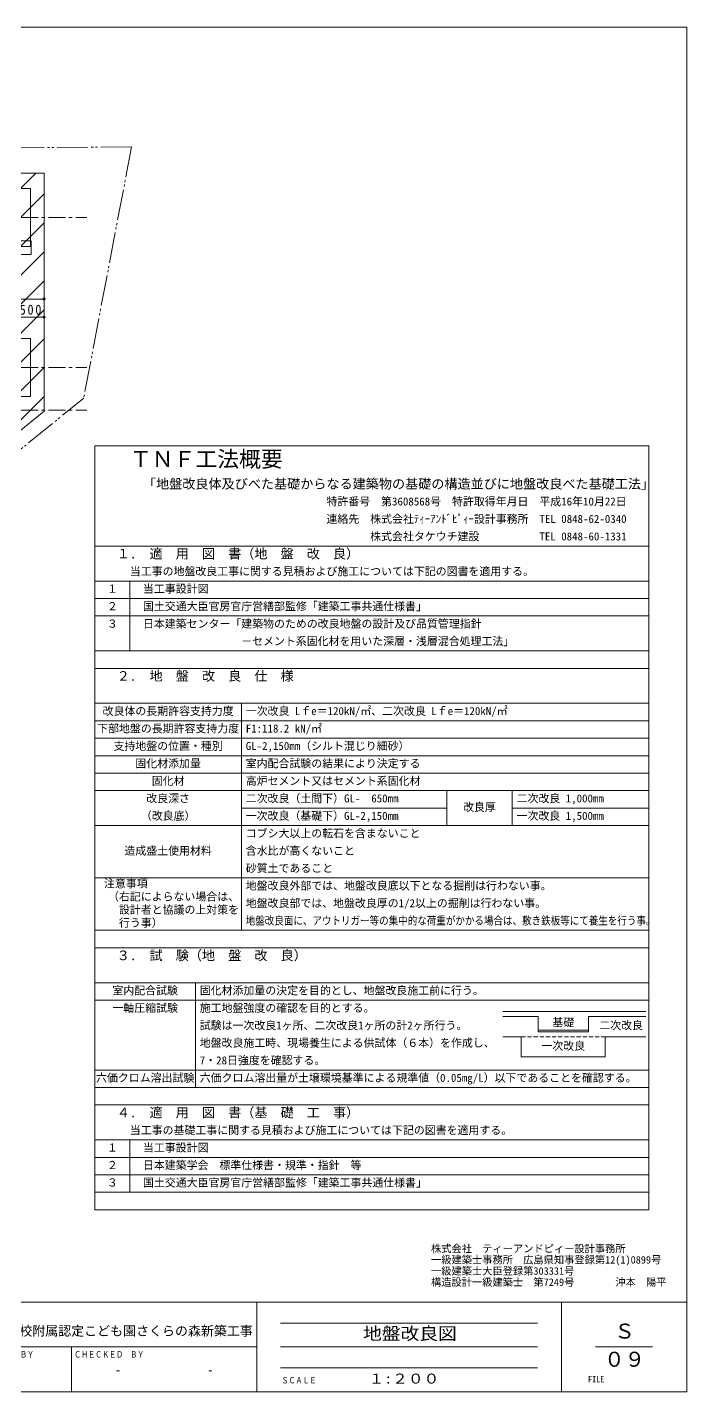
# Model space of a CAD drawing. Units: millimetres at full size, sheet at 1:200. Extents: x -919659 to 1109242, y -84607 to 904409.
# Drawn here: x -36962 to 1674, y 5797 to 85797 of the extents above; entities that cross this region are included whole.
import ezdxf
from ezdxf.enums import TextEntityAlignment as Align

# ---------------------------------------------------------------- set-up
doc = ezdxf.new("R2010")
doc.units = ezdxf.units.MM
doc.header["$LTSCALE"] = 200
doc.header["$PDMODE"] = 32
doc.header["$PDSIZE"] = 120
for name, pattern in [('CHAIN1', [8, 5, -1, 1, -1]), ('DASHED1', [1.8, 1.2, -0.6]), ('DOUBLE_CHAIN2', [12.8, 9, -1, 0.6, -0.6, 0.6, -1])]:
    doc.linetypes.add(name, pattern=pattern)
for name, color, linetype, lineweight in [('4-0_', 4, 'CHAIN1', 5), ('4-2_', 3, 'Continuous', 13), ('4-5_', 7, 'Continuous', 5), ('4-7_', 7, 'Continuous', 13), ('4-8_', 3, 'DOUBLE_CHAIN2', 13), ('4-B_', 4, 'Continuous', 5), ('7-8_', 7, 'Continuous', 9), ('E-0_', 7, 'Continuous', 5)]:
    doc.layers.add(name, color=color, linetype=linetype, lineweight=lineweight)
doc.styles.add('ＭＳ ゴシック', font='')
doc.styles.get('ＭＳ ゴシック').set_extended_font_data('MS Gothic')

msp = doc.modelspace()

# ---------------------------------------------------------------- linework, layer by layer
at = {"layer": '4-0_'}
for p, q in [((-90126.6, 74645.6), (-33481.6, 74645.6)), ((-90126.6, 65845.6), (-33481.6, 65845.6)), ((-90126.6, 63345.6), (-33481.6, 63345.6))]:
    msp.add_line(p, q, dxfattribs=at)
at = {"layer": '4-2_'}
for points in [[(-40183, 72943), (-36783, 72943), (-36783, 76343), (-40183, 76343)], [(-37691.5, 73281.7), (-37691.5, 72481.7), (-36741.5, 72481.7), (-36741.5, 73281.7)]]:
    msp.add_lwpolyline(points, close=True, dxfattribs=at)
at = {"layer": '4-5_', "color": 2, "lineweight": 18}
for p in [(-35981.6, 77245.6), (-37754.9, 61845.6)]:
    msp.add_line(p, (-35981.6, 63289.2), dxfattribs=at)
at = {"layer": '4-5_', "color": 4}
for p, q in [((-72056.6, 69865.9), (-35981.6, 69865.9)), ((-38481.6, 68795.3), (-35981.6, 68795.3))]:
    msp.add_line(p, q, dxfattribs=at)
at = {"layer": '4-5_', "color": 2, "lineweight": 18}
msp.add_lwpolyline([(-87727.6, 60645.6), (-87727.6, 77245.6), (-35981.6, 77245.6)], dxfattribs=at)
at = {"layer": '4-5_'}
for p in [(-35981.6, 69865.9), (-35981.6, 68795.3)]:
    msp.add_point(p, dxfattribs=at)
at = {"layer": '4-7_', "color": 3}
msp.add_lwpolyline([(-40183, 64143), (-36783, 64143), (-36783, 67543), (-40183, 67543)], close=True, dxfattribs=at)
at = {"layer": '4-8_'}
for p, q in [((-30853.2, 78789.6), (-48852.7, 78655.9)), ((-30853.2, 78789.6), (-33656.6, 64056)), ((-64677.4, 38803), (-33656.6, 64056))]:
    msp.add_line(p, q, dxfattribs=at)
at = {"layer": '4-B_'}
for p, q in [((-51857.2, 61845.6), (-36457.2, 77245.6)), ((-50160.1, 61845.6), (-35981.6, 76024.1)), ((-48463, 61845.6), (-35981.6, 74327)), ((-46766, 61845.6), (-35981.6, 72630)), ((-45068.9, 61845.6), (-35981.6, 70932.9)), ((-43371.9, 61845.6), (-35981.6, 69235.9)), ((-41674.8, 61845.6), (-35981.6, 67538.8)), ((-39977.8, 61845.6), (-35981.6, 65841.8)), ((-38280.7, 61845.6), (-35981.6, 64144.7))]:
    msp.add_line(p, q, dxfattribs=at)
at = {"layer": '7-8_', "color": 5, "lineweight": 5}
for p, q in [((-113726.4, 85797.2), (1673.6, 85797.2)), ((1673.6, 5797.2), (1673.6, 85797.2)), ((1673.6, 11047.2), (-113726.4, 11047.2)), ((1673.6, 5797.2), (-113726.4, 5797.2))]:
    msp.add_line(p, q, dxfattribs=at)
at = {"layer": '7-8_', "color": 6, "lineweight": 20}
for p, q in [((-23518.7, 11047.2), (-23518.7, 5797.2)), ((-5668.7, 11047.2), (-5668.7, 5797.2)), ((-45568.7, 8422.2), (-23518.7, 8422.2)), ((-34368.7, 8422.2), (-34368.7, 5797.2)), ((-31743.7, 7022.2), (-31568.7, 7022.2)), ((-26318.7, 7022.2), (-26143.6, 7022.2))]:
    msp.add_line(p, q, dxfattribs=at)
at = {"layer": '7-8_', "color": 3, "lineweight": 13}
for p, q in [((-22118.7, 9822.2), (-7068.7, 9822.2)), ((-22118.7, 8422.2), (-7068.7, 8422.2)), ((-22118.7, 7197.2), (-7068.7, 7197.2))]:
    msp.add_line(p, q, dxfattribs=at)
at = {"layer": '7-8_', "color": 2, "lineweight": 18}
for p, q in [((-22118.7, 9822.2), (-7068.7, 9822.2)), ((-22118.7, 8422.2), (-7068.7, 8422.2)), ((-3668.7, 8422.2), (-326.4, 8422.2)), ((-22118.7, 7197.2), (-7068.7, 7197.2))]:
    msp.add_line(p, q, dxfattribs=at)
at = {"layer": 'E-0_', "color": 2, "lineweight": 18}
for p, q in [((-33001.2, 61266.2), (-538.8, 61266.2)), ((-33001.2, 61266.2), (-33001.2, 16466.2)), ((-538.8, 61266.2), (-538.8, 16466.2)), ((-33001.2, 55378.2), (-538.8, 55378.2)), ((-33001.2, 49234.2), (-538.8, 49234.2)), ((-33001.2, 48210.2), (-538.8, 48210.2)), ((-538.8, 46162.2), (-33001.2, 46162.2)), ((-538.8, 38994.2), (-33001.2, 38994.2)), ((-538.8, 35922.2), (-33001.2, 35922.2)), ((-538.8, 32850.2), (-33001.2, 32850.2)), ((-538.8, 31826.2), (-33001.2, 31826.2)), ((-538.8, 29778.2), (-33001.2, 29778.2)), ((-538.8, 23634.2), (-33001.2, 23634.2)), ((-538.8, 22610.2), (-33001.2, 22610.2)), ((-33001.2, 17490.2), (-538.8, 17490.2)), ((-33001.2, 16466.2), (-538.8, 16466.2))]:
    msp.add_line(p, q, dxfattribs=at)
at = {"layer": 'E-0_', "color": 4}
for p, q in [((-33001.2, 53330.2), (-538.8, 53330.2)), ((-30953.2, 53330.2), (-30953.2, 49234.2)), ((-33001.2, 52306.2), (-538.8, 52306.2)), ((-33001.2, 51282.2), (-538.8, 51282.2)), ((-24420.1, 46162.2), (-24420.1, 32850.2)), ((-538.8, 45138.2), (-33001.2, 45138.2)), ((-538.8, 44114.2), (-33001.2, 44114.2)), ((-538.8, 43090.2), (-33001.2, 43090.2)), ((-538.8, 42066.2), (-33001.2, 42066.2)), ((-538.8, 41042.2), (-33001.2, 41042.2)), ((-12388.1, 41042.2), (-12388.1, 38994.2)), ((-8548.1, 41042.2), (-8548.1, 38994.2)), ((-24420.1, 40018.2), (-12388.1, 40018.2)), ((-8548.1, 40018.2), (-538.8, 40018.2)), ((-27113.2, 29778.2), (-27113.2, 23634.2)), ((-538.8, 28754.2), (-33001.2, 28754.2)), ((-538.8, 24658.2), (-33001.2, 24658.2)), ((-538.8, 20562.2), (-33001.2, 20562.2)), ((-30953.2, 20562.2), (-30953.2, 17490.2)), ((-33001.2, 19538.2), (-538.8, 19538.2)), ((-33001.2, 18514.2), (-538.8, 18514.2))]:
    msp.add_line(p, q, dxfattribs=at)
at = {"layer": 'E-0_', "color": 3, "lineweight": 13}
for p, q in [((-9100.9, 28082.6), (-719, 28082.6)), ((-9100.9, 27787.7), (-7032.7, 27787.7)), ((-7032.7, 26902.9), (-7032.7, 27787.7)), ((-4083.6, 27787.7), (-719, 27787.7)), ((-4083.6, 26902.9), (-4083.6, 27787.7)), ((-9100.9, 26608), (-8015.7, 26608)), ((-8015.7, 26608), (-8015.7, 25428.4)), ((-7032.7, 27001.2), (-4083.6, 27001.2)), ((-7032.7, 26902.9), (-4083.6, 26902.9)), ((-3100.5, 26608), (-719, 26608)), ((-3100.5, 26608), (-3100.5, 25428.4)), ((-3100.5, 25428.4), (-8015.7, 25428.4))]:
    msp.add_line(p, q, dxfattribs=at)
at = {"layer": 'E-0_', "color": 3, "linetype": 'DASHED1', "lineweight": 13}
msp.add_line((-8015.7, 26608), (-3100.5, 26608), dxfattribs=at)

# ---------------------------------------------------------------- texts
at = {"layer": '4-5_', "insert": (-38331.6, 68795.3), "char_height": 586.5, "attachment_point": 7, "style": 'ＭＳ ゴシック'}
msp.add_mtext('\\T1.28;\\W0.9;2,500', dxfattribs=at)
at = {"layer": '7-8_', "style": 'ＭＳ ゴシック'}
for s, p in [('株式会社\u3000ティーアンドピィー設計事務所', (-13307.7, 13836)), ('一級建築士事務所\u3000広島県知事登録第12(1)0899号', (-13307.7, 13179.8)), ('一級建築士大臣登録第303331号', (-13307.7, 12523.5)), ('構造設計一級建築士\u3000第7249号\u3000\u3000\u3000\u3000沖本\u3000陽平', (-13307.7, 11867.3))]:
    msp.add_text(s, height=439.9, dxfattribs=at).set_placement(p, align=Align.BOTTOM_LEFT)
at = {"layer": '7-8_', "color": 3, "style": 'ＭＳ ゴシック'}
for s, height, p in [('(仮称)越谷保育専門学校附属認定こども園さくらの森新築工事', 557.2, (-45029.5, 8917.2)), ('Ｓ', 879.8, (-2566, 8646.8)), ('０９', 879.8, (-3166, 6997.6))]:
    msp.add_text(s, height=height, dxfattribs=at).set_placement(p, align=Align.BOTTOM_LEFT)
at = {"layer": '7-8_', "style": 'ＭＳ ゴシック'}
for s, height, width, p in [('地盤改良図', 733.1, 1.1, (-17293.7, 8622.2)), ('ＤＲＡＷＮ\u3000ＢＹ', 366.6, 0.8, (-39853.3, 7691)), ('ＣＨＥＣＫＥＤ\u3000ＢＹ', 366.6, 0.8, (-34218.1, 7691)), ('ＳＣＡＬＥ', 366.6, 0.8, (-22068.7, 6173.8)), ('１:２００', 586.5, 1.15, (-16962.4, 6097.2)), ('FILE', 366.6, 0.8, (-4109.6, 6232.9))]:
    msp.add_text(s, height=height, dxfattribs=dict(at, width=width)).set_placement(p, align=Align.BOTTOM_LEFT)
at = {"layer": 'E-0_', "style": 'ＭＳ ゴシック'}
for s, height, p in [('ＴＮＦ工法概要', 938.4, (-30953.2, 59730.2)), ('「地盤改良体及びべた基礎からなる建築物の基礎の構造並びに地盤改良べた基礎工法」', 563, (-30185.2, 58578.2)), ('特許番号\u3000第3608568号\u3000特許取得年月日\u3000平成16年10月22日', 469.2, (-19433.2, 57618.2)), ('連絡先\u3000株式会社ﾃｨｰｱﾝﾄﾞﾋﾟｨｰ設計事務所\u3000TEL 0848-62-0340', 469.2, (-19433.2, 56594.2)), ('\u3000\u3000\u3000\u3000株式会社タケウチ建設\u3000\u3000\u3000\u3000\u3000 TEL 0848-60-1331', 469.2, (-19433.2, 55570.2)), ('１.\u3000適\u3000用\u3000図\u3000書（地\u3000盤\u3000改\u3000良）', 563, (-31721.2, 54482.2)), ('当工事の地盤改良工事に関する見積および施工については下記の図書を適用する。', 469.2, (-30953.2, 53522.2)), ('１', 469.2, (-32297.2, 52498.2)), ('当工事設計図', 469.2, (-30185.2, 52498.2)), ('２', 469.2, (-32297.2, 51474.2)), ('国土交通大臣官房官庁営繕部監修「建築工事共通仕様書」', 469.2, (-30185.2, 51474.2)), ('３', 469.2, (-32297.2, 50450.2)), ('日本建築センター「建築物のための改良地盤の設計及び品質管理指針', 469.2, (-30185.2, 50450.2)), ('\u3000\u3000\u3000\u3000      \u3000\u3000－セメント系固化材を用いた深層・浅層混合処理工法」', 469.2, (-30185.2, 49426.2)), ('２.\u3000地\u3000盤\u3000改\u3000良\u3000仕\u3000様', 563, (-31721.2, 47314.2)), ('改良体の長期許容支持力度', 469.2, (-32550.6, 45330.2)), ('一次改良 Lｆe＝120kN/㎡、二次改良 Lｆe＝120kN/㎡', 469.2, (-24164.1, 45330.2)), ('下部地盤の長期許容支持力度', 469.2, (-32870.6, 44306.2)), ('F1:118.2 kN/㎡', 469.2, (-24164.1, 44306.2)), ('支持地盤の位置・種別', 469.2, (-31910.6, 43282.2)), ('GL-2,150mm（シルト混じり細砂）', 469.2, (-24164.1, 43282.2)), ('固化材添加量', 469.2, (-30630.6, 42258.2)), ('室内配合試験の結果により決定する', 469.2, (-24164.1, 42258.2)), ('固化材', 469.2, (-29670.6, 41234.2)), ('高炉セメント又はセメント系固化材', 469.2, (-24164.1, 41234.2)), ('改良深さ', 469.2, (-29990.6, 40210.2)), ('二次改良（土間下）GL-\u3000650mm', 469.2, (-24164.1, 40210.2)), ('二次改良 1,000mm', 469.2, (-8292.1, 40210.2)), ('改良厚', 469.2, (-11428.1, 39698.2)), ('（改良底）', 469.2, (-30310.6, 39186.2)), ('一次改良（基礎下）GL-2,150mm', 469.2, (-24164.1, 39186.2)), ('一次改良 1,500mm', 469.2, (-8292.1, 39186.2)), ('コブシ大以上の転石を含まないこと', 469.2, (-24164.1, 38162.2)), ('造成盛土使用材料', 469.2, (-31270.6, 37138.2)), ('含水比が高くないこと', 469.2, (-24164.1, 37138.2)), ('砂質土であること', 469.2, (-24164.1, 36114.2)), ('注意事項', 469.2, (-32469.3, 35218.2)), ('地盤改良外部では、地盤改良底以下となる掘削は行わない事。', 469.2, (-24164.1, 35090.2)), ('（右記によらない場合は、', 469.2, (-32233.2, 34450.2)), ('地盤改良部では、地盤改良厚の1/2以上の掘削は行わない事。', 469.2, (-24164.1, 34066.2)), ('\u3000行う事）', 469.2, (-32233.2, 32914.2)), ('\u3000設計者と協議の上対策を', 469.2, (-32233.2, 33682.2)), ('３.\u3000試\u3000験（地\u3000盤\u3000改\u3000良）', 563, (-31721.2, 30930.2)), ('室内配合試験', 469.2, (-31977.2, 28946.2)), ('固化材添加量の決定を目的とし、地盤改良施工前に行う。', 469.2, (-26857.2, 28946.2)), ('一軸圧縮試験', 469.2, (-31977.2, 27922.2)), ('施工地盤強度の確認を目的とする。', 469.2, (-26857.2, 27922.2)), ('試験は一次改良1ヶ所、二次改良1ヶ所の計2ヶ所行う。', 469.2, (-26857.2, 26898.2)), ('基礎', 469.2, (-6198.1, 27074.5)), ('二次改良', 469.2, (-3448.6, 26902.6)), ('地盤改良施工時、現場養生による供試体（６本）を作成し、', 469.2, (-26857.2, 25874.2)), ('一次改良', 469.2, (-6838.1, 25698.2)), ('7・28日強度を確認する。', 469.2, (-26857.2, 24850.2)), ('六価クロム溶出試験', 469.2, (-32937.2, 23826.2)), ('六価クロム溶出量が土壌環境基準による規準値（0.05mg/L）以下であることを確認する。', 469.2, (-26857.2, 23826.2)), ('４.\u3000適\u3000用\u3000図\u3000書（基\u3000礎\u3000工\u3000事）', 563, (-31721.2, 21714.2)), ('当工事の基礎工事に関する見積および施工については下記の図書を適用する。', 469.2, (-30953.2, 20754.2)), ('１', 469.2, (-32297.2, 19730.2)), ('当工事設計図', 469.2, (-30185.2, 19730.2)), ('２', 469.2, (-32297.2, 18706.2)), ('日本建築学会\u3000標準仕様書・規準・指針\u3000等', 469.2, (-30185.2, 18706.2)), ('３', 469.2, (-32297.2, 17682.2)), ('国土交通大臣官房官庁営繕部監修「建築工事共通仕様書」', 469.2, (-30185.2, 17682.2))]:
    msp.add_text(s, height=height, dxfattribs=at).set_placement(p, align=Align.BOTTOM_LEFT)
at = {"layer": 'E-0_', "style": 'ＭＳ ゴシック', "width": 0.85}
msp.add_text('地盤改良面に、アウトリガー等の集中的な荷重がかかる場合は、敷き鉄板等にて養生を行う事。', height=469.2, dxfattribs=at).set_placement((-24164.1, 33042.2), align=Align.BOTTOM_LEFT)

doc.saveas('drawing.dxf')
